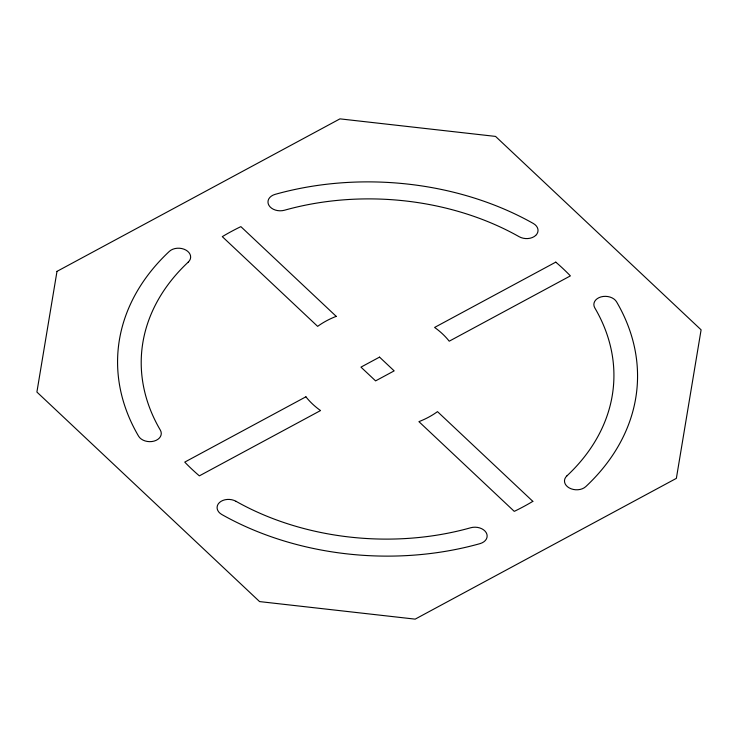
<?xml version="1.0" encoding="UTF-8"?>
<svg xmlns="http://www.w3.org/2000/svg" width="738" height="738" viewBox="0 0 738 738"><rect width="100%" height="100%" fill="white"/><g stroke="black" fill="none" stroke-linecap="round" stroke-linejoin="round"><path stroke-width="1.11" d="M56.992 271.372L36.9 392.053L259.582 601.59L415.162 619.136L676.368 478.362L701.1 329.831L495.549 136.41L339.96 118.864L56.992 271.372M305.91 396.804L184.749 462.108A236.538 169.869 3.2 0 0 199.361 475.862L320.532 410.559A82.785 59.455 3.2 0 1 305.91 396.804M379.544 357.118L360.965 367.127L375.587 380.882L394.157 370.873L379.544 357.118M555.769 262.138L434.599 327.441A82.785 59.455 3.2 0 1 449.221 341.196L570.382 275.892A236.538 169.869 3.2 0 0 555.769 262.138M336.214 316.353L240.865 226.631A236.538 169.869 3.2 0 0 222.295 236.64L317.644 326.362A82.785 59.455 3.2 0 1 336.214 316.353M532.836 501.36L437.486 411.638A82.785 59.455 3.2 0 1 418.916 421.647L514.266 511.369A236.538 169.869 3.2 0 0 532.836 501.36M535.687 235.44A11.826 8.496 3.2 0 0 533.306 223.476A260.191 186.852 3.2 0 0 275.136 194.362A11.826 8.496 3.2 0 0 268.927 205.358A11.826 8.496 3.2 0 0 284.453 210.238A236.538 169.869 3.2 0 1 519.146 236.704A11.826 8.496 3.2 0 0 535.687 235.44M566.83 475.945A236.538 169.869 3.2 0 0 594.81 307.903A11.826 8.496 3.2 0 1 601.018 296.907A11.826 8.496 3.2 0 1 616.534 301.796A260.191 186.852 3.2 0 1 585.751 486.637A11.826 8.496 3.2 0 1 569.21 487.91A11.826 8.496 3.2 0 1 566.83 475.945M235.985 501.296A236.538 169.869 3.2 0 0 470.678 527.762A11.826 8.496 3.2 0 1 486.194 532.642A11.826 8.496 3.2 0 1 479.995 543.638A260.191 186.852 3.2 0 1 221.824 514.524A11.826 8.496 3.2 0 1 219.435 502.56A11.826 8.496 3.2 0 1 235.985 501.296M188.301 262.055A236.538 169.869 3.2 0 0 160.321 430.097A11.826 8.496 3.2 0 1 154.113 441.093A11.826 8.496 3.2 0 1 138.596 436.204A260.191 186.852 3.2 0 1 169.371 251.363A11.826 8.496 3.2 0 1 185.921 250.09A11.826 8.496 3.2 0 1 188.301 262.055"/></g></svg>
